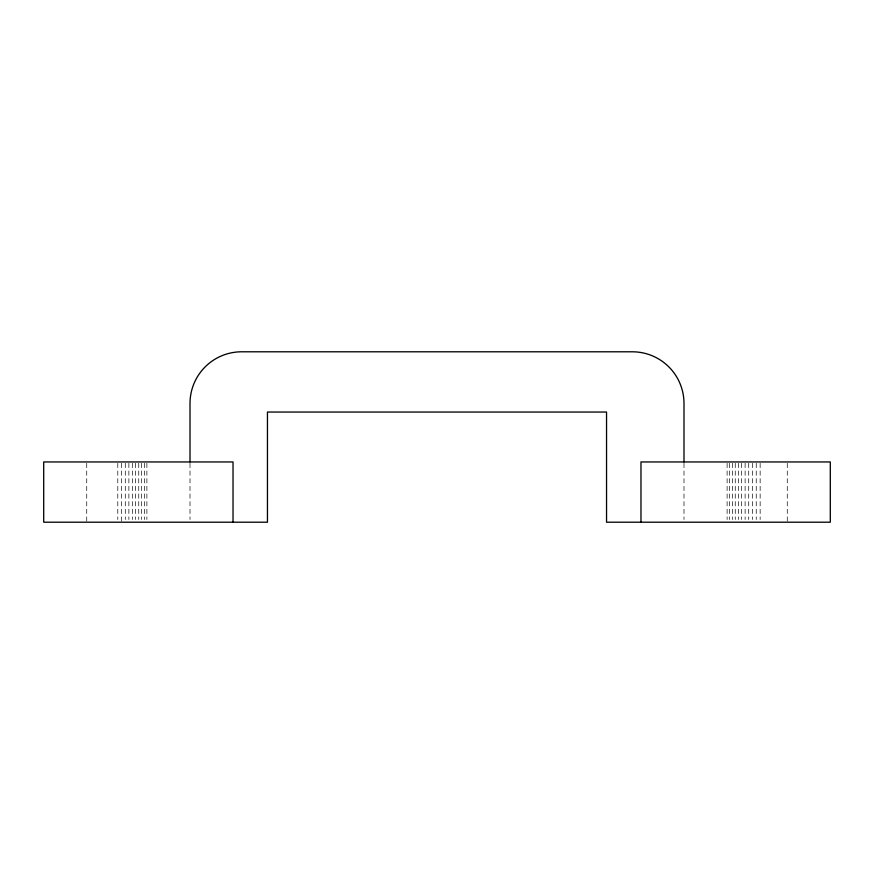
<?xml version="1.0" encoding="UTF-8"?>
<svg xmlns="http://www.w3.org/2000/svg" width="874" height="874" viewBox="0 0 874 874"><rect width="100%" height="100%" fill="white"/><g stroke="black" fill="none" stroke-linecap="round" stroke-linejoin="round"><path stroke-width="0.66" stroke-dasharray="4.37 3.28" d="M787.266 463.296L787.266 522.204M760.14 463.296L760.14 519.527M756.239 463.296L756.239 519.527M752.427 463.296L752.427 519.527M748.712 463.296L748.712 519.527M745.118 463.296L745.118 519.527M741.665 463.296L741.665 519.527M738.366 463.296L738.366 519.527M735.253 463.296L735.253 519.527M732.325 463.296L732.325 519.527M729.604 463.296L729.604 519.527M727.113 463.296L727.113 519.527M683.992 463.296L683.992 519.527M190.008 463.296L190.008 519.527M146.887 463.296L146.887 519.527M144.396 463.296L144.396 519.527M141.675 463.296L141.675 519.527M138.748 463.296L138.748 519.527M135.634 463.296L135.634 519.527M132.335 463.296L132.335 519.527M128.882 463.296L128.882 519.527M125.288 463.296L125.288 519.527M121.573 463.296L121.573 522.204M117.793 463.296L117.793 519.527M86.734 463.296L86.734 522.204"/><path stroke-width="1.31" d="M683.992 461.953L683.992 403.438A51.632 51.632 0 0 0 632.361 351.796L241.639 351.796A51.632 51.632 0 0 0 190.008 403.438L190.008 461.953M640.97 522.204L640.97 461.953L830.3 461.953L830.3 522.204L606.545 522.204L606.545 412.047L267.455 412.047L267.455 522.204L43.7 522.204L43.7 461.953L233.03 461.953L233.03 522.204"/></g></svg>
